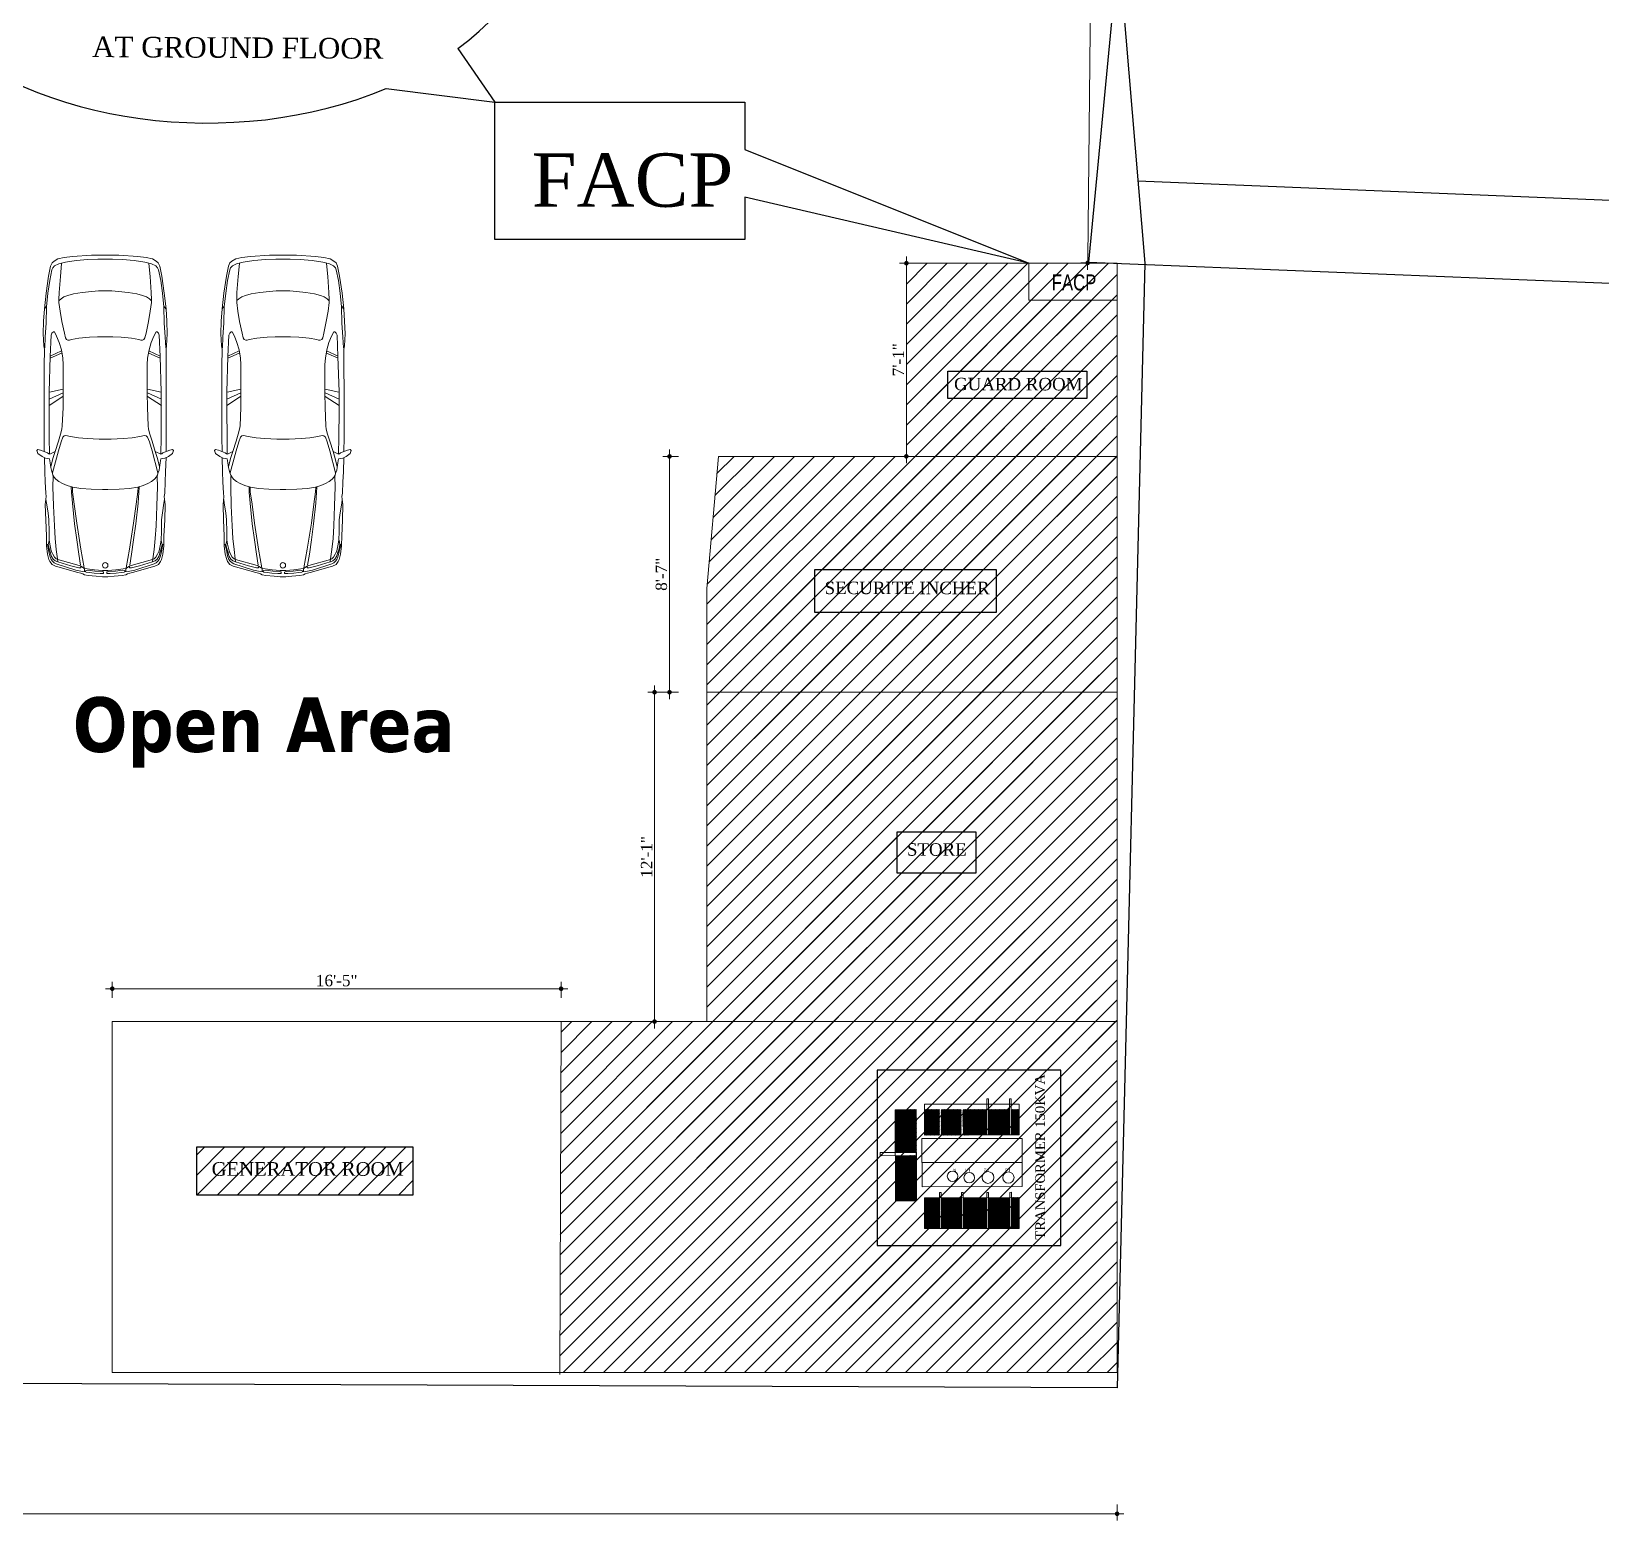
# Model space of a CAD drawing. Header units: inches. Extents: x -98933 to 1585249, y -3352739 to 192771.
# Drawn here: x 9158 to 9846, y 48284 to 48938 of the extents above; entities that cross this region are included whole.
import ezdxf
from ezdxf.enums import TextEntityAlignment as Align

# ---------------------------------------------------------------- set-up
doc = ezdxf.new("R2010")
doc.units = ezdxf.units.IN
doc.header["$MEASUREMENT"] = 0
doc.header["$PDMODE"] = 35
doc.layers.get('0').update_dxf_attribs({"lineweight": 0})
doc.layers.get('Defpoints').update_dxf_attribs({"lineweight": 0})
for name, color, linetype, lineweight in [('A column', 106, 'Continuous', 40), ('A WALL', 7, 'Continuous', 35), ('AA-SECTION', 242, 'Continuous', 13), ('AN-TEXT', 251, 'Continuous', 15), ('Cable-out-line', 1, 'Continuous', 25), ('DIEN HOA', 111, 'Continuous', 0), ('Door Schecule', 230, 'Continuous', 0), ('Layer1', 134, 'Continuous', 0), ('Text', 7, 'Continuous', 0), ('TEXT-BODY', 191, 'Continuous', 20)]:
    doc.layers.add(name, color=color, linetype=linetype, lineweight=lineweight)
doc.layers.add('A Furniture', color=7, linetype='Continuous')
doc.layers.add('A site line', color=7, linetype='Continuous')
doc.layers.add('BOUNDARY', color=7, linetype='Continuous', lineweight=0, true_color=0x999900)
doc.styles.add('ARCH', font='times.ttf')
doc.styles.add('ARIAL', font='times.ttf')
doc.styles.add('isop', font='isocpeur.ttf')
doc.styles.add('REG', font='times.ttf')
doc.styles.add('STYLE3', font='arial.ttf', dxfattribs={"width": 0.75})
doc.dimstyles.new('Dim-Pres', dxfattribs={"dimtxt": 5.5, "dimasz": 2, "dimexe": 1.5, "dimexo": 1.5, "dimgap": 1, "dimtad": 3, "dimdec": 0, "dimzin": 3, "dimdsep": 46, "dimlunit": 4, "dimtxsty": 'REG', "dimblk": 'point', "dimcen": 2, "dimclrd": 256, "dimclre": 256, "dimclrt": 7, "dimadec": 0, "dimazin": 0, "dimtfac": 0.75, "dimtdec": 0, "dimtmove": 1, "dimatfit": 3, "dimldrblk": 'point', "dimfxl": 0, "dimtolj": 1, "dimtzin": 0, "dimlwd": -1, "dimlwe": -1, "dimarcsym": 1})
pattern_1 = [(45, (12583.0427, 59027.935), (-4.4194174, 4.4194174), [])]
pattern_2 = [(153.7344634, (-14939.29018, -27791.78946), (-0.1106329686, -0.2241881938), [])]

# ---------------------------------------------------------------- blocks, each defined once
blk = doc.blocks.new('A$C21B56A5D')
at = {"layer": 'TEXT-BODY', "linetype": 'Continuous', "lineweight": 18}
h = blk.add_hatch(dxfattribs=at)
h.set_pattern_fill('ANSI31', color=0, scale=2, angle=108.73446, style=0)
h.set_pattern_definition(pattern_2)
h.paths.add_polyline_path([(19.11, 38.78), (15.87, 37.68), (20.18, 24.96), (23.42, 26.05)])
h.paths.add_polyline_path([(6.74, 75.23), (3.5, 74.13), (7.07, 63.62), (10.31, 64.72)])
h.paths.add_polyline_path([(-2.37, 60.42), (6.37, 63.38), (2.81, 73.9), (-5.94, 70.93)])
h.paths.add_polyline_path([(-6.64, 70.7), (-16.45, 67.37), (-12.88, 56.85), (-3.07, 60.18)])
h.paths.add_polyline_path([(-17.15, 67.13), (-25.46, 64.31), (-21.9, 53.79), (-13.58, 56.61)])
h.paths.add_polyline_path([(-26.16, 64.07), (-32.38, 61.96), (-28.81, 51.45), (-22.59, 53.56)])
h.paths.add_polyline_path([(-35.74, 60.83), (-44.42, 57.88), (-38.4, 40.14), (-29.72, 43.08)])
h.paths.add_polyline_path([(-31.63, 20.16), (-22.94, 23.1), (-29.29, 41.81), (-37.97, 38.86)])
h = blk.add_hatch(dxfattribs=at)
h.set_pattern_fill('ANSI31', color=0, scale=2, angle=108.73446, style=0)
h.set_pattern_definition(pattern_2)
h.paths.add_polyline_path([(15.17, 37.44), (6.43, 34.47), (10.74, 21.75), (19.48, 24.72)])
h.paths.add_polyline_path([(5.73, 34.24), (-4.09, 30.91), (0.23, 18.19), (10.04, 21.52)])
h.paths.add_polyline_path([(-4.78, 30.67), (-13.1, 27.85), (-8.78, 15.13), (-0.47, 17.95)])
h.paths.add_polyline_path([(-13.8, 27.61), (-20.02, 25.51), (-15.7, 12.78), (-9.48, 14.89)])
at = {"layer": 'TEXT-BODY', "color": 0, "linetype": 'Continuous', "lineweight": 18}
blk.add_line((-26, 39.7, 13.08), (15.46, 53.76, 13.08), dxfattribs=at)
at = {"layer": 'TEXT-BODY', "color": 0, "linetype": 'Continuous', "lineweight": 18, "elevation": 13.08}
for points in [[(-33.13, 64.17), (-28.81, 51.45), (10.31, 64.72), (6, 77.44)], [(1.31, 78.31), (6.37, 63.38), (7.07, 63.62), (2.01, 78.55)], [(-8.13, 75.11), (-3.07, 60.18), (-2.37, 60.42), (-7.43, 75.35)], [(-29.38, 49.67), (-22.61, 29.73), (18.85, 43.79), (12.08, 63.73)], [(-44.42, 57.88), (-31.63, 20.16), (-22.94, 23.1), (-35.74, 60.83)], [(-29.72, 43.08), (-29.29, 41.81), (-44.24, 36.74), (-44.67, 38.01)], [(-20.02, 25.51), (-15.7, 12.78), (23.42, 26.05), (19.11, 38.78)], [(10.04, 21.52), (4.98, 36.45), (5.68, 36.69), (10.74, 21.75)], [(19.48, 24.72), (14.42, 39.65), (15.12, 39.89), (20.18, 24.96)], [(-9.48, 14.89), (-14.55, 29.83), (-13.85, 30.06), (-8.78, 15.13)], [(-0.47, 17.95), (-5.54, 32.88), (-4.84, 33.12), (0.23, 18.19)]]:
    blk.add_lwpolyline(points, close=True, dxfattribs=at)
at = {"layer": 'TEXT-BODY', "color": 0, "linetype": 'Continuous', "lineweight": 18}
for centre, radius in [((11.85, 45.56, 13.08), 2.48), ((-4.37, 40.06, 13.08), 2.3), ((3.37, 42.78, 13.08), 2.58), ((-11.45, 38.33, 13.08), 2.3)]:
    blk.add_circle(centre, radius, dxfattribs=at)
at = {"layer": 'Door Schecule', "style": 'REG'}
for s, height, rotation, p in [('TRANSFORMER 150KVA', 4.2336, 108.73446, (35.69, 25.01, 13.08)), ('L3', 1.397, 198.73446, (11.42, 49.62, 13.08)), ('N', 1.4, 198.73446, (-10.84, 42.07, 13.08)), ('L1', 1.397, 198.73446, (-5.28, 43.95, 13.08)), ('L2', 1.397, 198.73446, (2.66, 46.64, 13.08))]:
    blk.add_text(s, height=height, rotation=rotation, dxfattribs=at).set_placement(p)
blk = doc.blocks.new('Archi.Space.Cars1561')
at = {"layer": 'DIEN HOA'}
for p, q in [((142.805, 79.212), (142.671, 79.184)), ((142.864, 79.197), (142.719, 79.166)), ((143.04, 79.247), (142.805, 79.212)), ((143.042, 79.221), (142.864, 79.197)), ((143.253, 79.27), (143.04, 79.247)), ((143.229, 79.24), (143.042, 79.221)), ((143.253, 79.268), (143.22, 79.242)), ((143.448, 79.246), (143.229, 79.24)), ((143.425, 79.281), (143.253, 79.27)), ((143.596, 79.288), (143.425, 79.281)), ((143.642, 79.258), (143.448, 79.246)), ((143.763, 79.279), (143.596, 79.288)), ((143.79, 79.266), (143.642, 79.258)), ((143.809, 79.27), (143.763, 79.279)), ((144.042, 79.273), (143.809, 79.27)), ((144.395, 79.205), (143.907, 79.19)), ((144.395, 79.274), (144.042, 79.273)), ((144.399, 79.202), (144.357, 79.014)), ((144.732, 79.274), (144.395, 79.274)), ((144.638, 79.205), (144.395, 79.205)), ((144.495, 79.206), (144.408, 79.014)), ((144.578, 79.206), (144.456, 79.016)), ((145.026, 79.203), (144.638, 79.205)), ((145.024, 79.274), (144.732, 79.274)), ((145.206, 79.271), (145.024, 79.274)), ((145.24, 79.199), (145.026, 79.203)), ((145.182, 79.36), (145.199, 79.374)), ((145.191, 79.321), (145.182, 79.36)), ((145.231, 79.226), (145.191, 79.321)), ((145.199, 79.374), (145.236, 79.359)), ((145.209, 79.123), (145.246, 79.197)), ((145.244, 79.211), (145.231, 79.226)), ((145.236, 79.359), (145.278, 79.302)), ((145.246, 79.197), (145.244, 79.211)), ((145.278, 79.302), (145.3, 79.256)), ((145.491, 79.265), (145.295, 79.27)), ((145.3, 79.256), (145.313, 79.201)), ((145.367, 79.19), (145.312, 79.199)), ((145.625, 79.259), (145.491, 79.265)), ((145.783, 79.252), (145.625, 79.259)), ((145.826, 79.246), (145.783, 79.252)), ((145.939, 79.257), (145.826, 79.246)), ((145.92, 79.242), (145.867, 79.248)), ((146.054, 79.22), (145.92, 79.242)), ((146.154, 79.252), (145.939, 79.257)), ((146.146, 79.208), (146.054, 79.22)), ((146.311, 79.206), (146.146, 79.208)), ((146.367, 79.242), (146.154, 79.252)), ((146.421, 79.204), (146.311, 79.206)), ((146.503, 79.241), (146.367, 79.242)), ((146.482, 79.195), (146.421, 79.204)), ((146.456, 79.21), (146.427, 79.205)), ((146.486, 79.217), (146.456, 79.21)), ((146.483, 79.241), (146.488, 79.225)), ((146.488, 79.225), (146.486, 79.217)), ((146.488, 79.228), (146.583, 79.207)), ((146.488, 79.218), (146.545, 79.205)), ((146.617, 79.226), (146.503, 79.241)), ((146.514, 79.213), (146.517, 79.221)), ((146.652, 79.172), (146.545, 79.205)), ((146.547, 79.206), (146.55, 79.214)), ((146.573, 79.197), (146.576, 79.205)), ((146.641, 79.194), (146.583, 79.207)), ((146.692, 79.207), (146.617, 79.226)), ((146.721, 79.194), (146.692, 79.207)), ((142.553, 78.999), (142.538, 78.883)), ((142.571, 79.084), (142.553, 78.999)), ((142.599, 79.136), (142.571, 79.084)), ((142.625, 79.164), (142.599, 79.136)), ((142.64, 79.073), (142.614, 78.981)), ((142.671, 79.184), (142.625, 79.164)), ((142.812, 79.051), (142.632, 79.033)), ((142.666, 79.129), (142.64, 79.073)), ((142.692, 79.155), (142.666, 79.129)), ((142.719, 79.166), (142.692, 79.155)), ((143.029, 79.066), (142.812, 79.051)), ((143.129, 79.07), (143.029, 79.066)), ((143.092, 79.001), (143.072, 78.949)), ((143.119, 79.042), (143.092, 79.001)), ((143.14, 79.066), (143.119, 79.042)), ((143.166, 79.07), (143.129, 79.07)), ((143.285, 79.055), (143.166, 79.07)), ((143.429, 79.031), (143.285, 79.055)), ((143.588, 78.996), (143.429, 79.031)), ((143.572, 79.147), (143.571, 79.133)), ((143.571, 79.133), (143.628, 79.102)), ((143.589, 79.166), (143.572, 79.147)), ((143.653, 78.981), (143.588, 78.996)), ((143.615, 79.178), (143.589, 79.166)), ((143.907, 79.19), (143.615, 79.178)), ((143.628, 79.102), (143.717, 79.067)), ((143.717, 79.067), (143.819, 79.037)), ((143.819, 79.037), (143.929, 79.018)), ((143.904, 79.192), (143.832, 79.034)), ((143.932, 79.192), (143.861, 79.034)), ((143.929, 79.018), (144.02, 79.012)), ((144.02, 79.012), (144.406, 79.012)), ((144.606, 79.014), (144.406, 79.012)), ((144.861, 79.024), (144.606, 79.014)), ((144.905, 79.03), (144.861, 79.024)), ((144.971, 79.048), (144.905, 79.03)), ((145.069, 79.078), (144.971, 79.048)), ((144.996, 78.999), (144.992, 78.975)), ((145.015, 79.018), (144.996, 78.999)), ((145.08, 79.042), (145.015, 79.018)), ((145.209, 79.123), (145.069, 79.078)), ((145.201, 79.078), (145.08, 79.042)), ((145.504, 79.159), (145.201, 79.078)), ((145.309, 79.153), (145.209, 79.123)), ((145.422, 79.181), (145.309, 79.153)), ((145.432, 79.181), (145.367, 79.19)), ((145.468, 79.174), (145.432, 79.181)), ((145.501, 79.162), (145.468, 79.174)), ((145.512, 79.159), (145.501, 79.162)), ((145.512, 79.159), (145.535, 79.152)), ((145.535, 79.152), (145.559, 79.139)), ((145.697, 79.152), (145.552, 79.15)), ((145.559, 79.139), (145.589, 79.112)), ((145.589, 79.112), (145.623, 79.071)), ((145.623, 79.071), (145.65, 79.022)), ((145.65, 79.022), (145.676, 78.958)), ((145.958, 79.144), (145.697, 79.152)), ((146.228, 79.133), (145.958, 79.144)), ((146.406, 79.123), (146.228, 79.133)), ((146.555, 79.107), (146.406, 79.123)), ((146.572, 79.175), (146.482, 79.195)), ((146.682, 79.089), (146.555, 79.107)), ((146.618, 79.154), (146.572, 79.175)), ((146.588, 79.169), (146.591, 79.189)), ((146.659, 79.131), (146.618, 79.154)), ((146.692, 79.177), (146.641, 79.194)), ((146.689, 79.15), (146.652, 79.172)), ((146.683, 79.107), (146.659, 79.131)), ((146.724, 79.086), (146.682, 79.089)), ((146.691, 79.087), (146.683, 79.107)), ((146.71, 79.121), (146.689, 79.15)), ((146.773, 78.791), (146.691, 79.087)), ((146.716, 79.158), (146.692, 79.177)), ((146.724, 79.087), (146.71, 79.121)), ((146.738, 79.134), (146.716, 79.158)), ((146.758, 79.165), (146.721, 79.194)), ((146.777, 78.907), (146.724, 79.086)), ((146.751, 79.108), (146.738, 79.134)), ((146.836, 78.841), (146.751, 79.108)), ((146.784, 79.118), (146.758, 79.165)), ((146.872, 78.809), (146.784, 79.118)), ((142.538, 78.883), (142.519, 78.622)), ((142.59, 78.835), (142.577, 78.674)), ((142.614, 78.981), (142.59, 78.835)), ((143.048, 78.87), (143.029, 78.751)), ((143.072, 78.949), (143.048, 78.87)), ((143.644, 78.653), (143.657, 78.796)), ((143.674, 78.968), (143.653, 78.981)), ((143.657, 78.796), (143.677, 78.899)), ((143.685, 78.947), (143.674, 78.968)), ((143.677, 78.899), (143.685, 78.925)), ((143.685, 78.925), (143.685, 78.947)), ((144.992, 78.975), (145.007, 78.913)), ((145.007, 78.913), (145.022, 78.804)), ((145.022, 78.804), (145.034, 78.684)), ((145.676, 78.958), (145.699, 78.882)), ((145.774, 78.897), (145.699, 78.901)), ((145.766, 78.884), (145.699, 78.886)), ((145.699, 78.882), (145.717, 78.771)), ((145.717, 78.771), (145.728, 78.628)), ((145.931, 78.86), (145.766, 78.884)), ((145.92, 78.886), (145.774, 78.897)), ((146.201, 78.856), (145.92, 78.886)), ((146.193, 78.826), (145.931, 78.86)), ((146.549, 78.769), (146.193, 78.826)), ((146.423, 78.826), (146.201, 78.856)), ((146.617, 78.799), (146.423, 78.826)), ((146.807, 78.724), (146.549, 78.769)), ((146.771, 78.775), (146.617, 78.799)), ((146.784, 78.769), (146.773, 78.791)), ((146.807, 78.797), (146.777, 78.907)), ((146.807, 78.733), (146.784, 78.769)), ((146.785, 78.768), (146.808, 78.769)), ((146.808, 78.769), (146.807, 78.797)), ((146.857, 78.749), (146.836, 78.841)), ((146.878, 78.772), (146.872, 78.809)), ((146.888, 78.742), (146.878, 78.772)), ((142.519, 78.622), (142.519, 78.474)), ((142.577, 78.674), (142.575, 78.535)), ((143.017, 78.62), (143.01, 78.529)), ((143.029, 78.751), (143.017, 78.62)), ((143.64, 78.542), (143.644, 78.653)), ((145.034, 78.684), (145.041, 78.52)), ((145.728, 78.628), (145.732, 78.474)), ((146.815, 78.723), (146.807, 78.733)), ((146.821, 78.681), (146.815, 78.723)), ((146.819, 78.719), (146.858, 78.719)), ((146.835, 78.584), (146.821, 78.681)), ((146.841, 78.474), (146.835, 78.584)), ((146.838, 78.668), (146.842, 78.696)), ((146.85, 78.576), (146.838, 78.668)), ((146.842, 78.696), (146.849, 78.705)), ((146.849, 78.705), (146.861, 78.704)), ((146.856, 78.479), (146.85, 78.576)), ((146.86, 78.706), (146.857, 78.749)), ((146.861, 78.704), (146.866, 78.697)), ((146.866, 78.697), (146.872, 78.653)), ((146.872, 78.653), (146.881, 78.587)), ((146.881, 78.587), (146.885, 78.505)), ((146.901, 78.719), (146.888, 78.742)), ((146.911, 78.669), (146.901, 78.719)), ((146.922, 78.558), (146.911, 78.669)), ((146.928, 78.474), (146.922, 78.558)), ((142.519, 78.474), (142.519, 78.398)), ((142.519, 78.25), (142.519, 78.398)), ((142.575, 78.535), (142.575, 78.474)), ((142.575, 78.474), (142.575, 78.398)), ((142.575, 78.337), (142.575, 78.398)), ((142.577, 78.198), (142.575, 78.337)), ((143.01, 78.529), (143.007, 78.474)), ((143.007, 78.474), (143.007, 78.398)), ((143.01, 78.343), (143.007, 78.398)), ((143.017, 78.252), (143.01, 78.343)), ((143.64, 78.474), (143.64, 78.542)), ((143.64, 78.474), (143.64, 78.398)), ((143.64, 78.398), (143.64, 78.33)), ((145.034, 78.188), (145.041, 78.352)), ((145.041, 78.52), (145.041, 78.474)), ((145.041, 78.474), (145.041, 78.398)), ((145.041, 78.352), (145.041, 78.398)), ((145.728, 78.244), (145.732, 78.398)), ((145.732, 78.474), (145.732, 78.398)), ((146.841, 78.398), (146.835, 78.288)), ((146.841, 78.474), (146.841, 78.398)), ((146.856, 78.393), (146.85, 78.296)), ((146.862, 78.465), (146.856, 78.479)), ((146.862, 78.407), (146.856, 78.393)), ((146.866, 78.459), (146.862, 78.465)), ((146.866, 78.413), (146.862, 78.407)), ((146.882, 78.459), (146.866, 78.459)), ((146.882, 78.413), (146.866, 78.413)), ((146.881, 78.286), (146.885, 78.367)), ((146.885, 78.465), (146.882, 78.459)), ((146.885, 78.407), (146.882, 78.413)), ((146.885, 78.505), (146.885, 78.465)), ((146.885, 78.367), (146.885, 78.407)), ((146.928, 78.398), (146.922, 78.314)), ((146.928, 78.474), (146.928, 78.398)), ((142.538, 77.989), (142.519, 78.25)), ((142.59, 78.037), (142.577, 78.198)), ((143.029, 78.121), (143.017, 78.252)), ((143.048, 78.002), (143.029, 78.121)), ((143.64, 78.33), (143.644, 78.219)), ((143.644, 78.219), (143.657, 78.076)), ((145.022, 78.068), (145.034, 78.188)), ((145.717, 78.101), (145.728, 78.244)), ((146.807, 78.148), (146.549, 78.103)), ((146.807, 78.139), (146.784, 78.103)), ((146.815, 78.149), (146.807, 78.139)), ((146.821, 78.191), (146.815, 78.149)), ((146.819, 78.153), (146.858, 78.153)), ((146.835, 78.288), (146.821, 78.191)), ((146.857, 78.123), (146.836, 78.032)), ((146.85, 78.296), (146.838, 78.204)), ((146.838, 78.204), (146.842, 78.176)), ((146.842, 78.176), (146.849, 78.167)), ((146.849, 78.167), (146.861, 78.168)), ((146.86, 78.166), (146.857, 78.123)), ((146.861, 78.168), (146.866, 78.175)), ((146.866, 78.175), (146.872, 78.219)), ((146.872, 78.219), (146.881, 78.286)), ((146.888, 78.13), (146.878, 78.1)), ((146.901, 78.153), (146.888, 78.13)), ((146.911, 78.203), (146.901, 78.153)), ((146.922, 78.314), (146.911, 78.203)), ((142.553, 77.873), (142.538, 77.989)), ((142.614, 77.891), (142.59, 78.037)), ((143.072, 77.923), (143.048, 78.002)), ((143.092, 77.871), (143.072, 77.923)), ((143.657, 78.076), (143.677, 77.973)), ((143.685, 77.925), (143.674, 77.904)), ((143.677, 77.973), (143.685, 77.947)), ((143.685, 77.947), (143.685, 77.925)), ((144.992, 77.897), (145.007, 77.959)), ((145.007, 77.959), (145.022, 78.068)), ((145.65, 77.85), (145.676, 77.914)), ((145.676, 77.914), (145.699, 77.99)), ((145.699, 77.99), (145.717, 78.101)), ((145.766, 77.988), (145.699, 77.986)), ((145.774, 77.975), (145.699, 77.971)), ((145.931, 78.012), (145.766, 77.988)), ((145.92, 77.986), (145.774, 77.975)), ((146.201, 78.016), (145.92, 77.986)), ((146.193, 78.046), (145.931, 78.012)), ((146.549, 78.103), (146.193, 78.046)), ((146.423, 78.046), (146.201, 78.016)), ((146.617, 78.074), (146.423, 78.046)), ((146.771, 78.097), (146.617, 78.074)), ((146.773, 78.081), (146.691, 77.785)), ((146.777, 77.965), (146.724, 77.786)), ((146.836, 78.032), (146.751, 77.764)), ((146.784, 78.103), (146.773, 78.081)), ((146.807, 78.075), (146.777, 77.965)), ((146.872, 78.063), (146.784, 77.754)), ((146.785, 78.104), (146.808, 78.103)), ((146.808, 78.103), (146.807, 78.075)), ((146.878, 78.1), (146.872, 78.063)), ((142.571, 77.788), (142.553, 77.873)), ((142.599, 77.736), (142.571, 77.788)), ((142.625, 77.708), (142.599, 77.736)), ((142.64, 77.799), (142.614, 77.891)), ((142.671, 77.688), (142.625, 77.708)), ((142.812, 77.821), (142.632, 77.839)), ((142.666, 77.743), (142.64, 77.799)), ((142.692, 77.717), (142.666, 77.743)), ((142.719, 77.706), (142.692, 77.717)), ((142.864, 77.675), (142.719, 77.706)), ((143.029, 77.806), (142.812, 77.821)), ((143.129, 77.802), (143.029, 77.806)), ((143.119, 77.83), (143.092, 77.871)), ((143.14, 77.806), (143.119, 77.83)), ((143.166, 77.802), (143.129, 77.802)), ((143.285, 77.817), (143.166, 77.802)), ((143.429, 77.841), (143.285, 77.817)), ((143.588, 77.876), (143.429, 77.841)), ((143.571, 77.739), (143.628, 77.77)), ((143.572, 77.725), (143.571, 77.739)), ((143.589, 77.706), (143.572, 77.725)), ((143.653, 77.891), (143.588, 77.876)), ((143.615, 77.694), (143.589, 77.706)), ((143.907, 77.682), (143.615, 77.694)), ((143.628, 77.77), (143.717, 77.805)), ((143.674, 77.904), (143.653, 77.891)), ((143.717, 77.805), (143.819, 77.835)), ((143.819, 77.835), (143.929, 77.854)), ((143.904, 77.68), (143.832, 77.838)), ((143.932, 77.68), (143.861, 77.838)), ((143.929, 77.854), (144.02, 77.86)), ((144.02, 77.86), (144.406, 77.86)), ((144.399, 77.67), (144.357, 77.858)), ((144.606, 77.858), (144.406, 77.86)), ((144.495, 77.666), (144.408, 77.858)), ((144.578, 77.666), (144.456, 77.856)), ((144.861, 77.848), (144.606, 77.858)), ((144.905, 77.842), (144.861, 77.848)), ((144.971, 77.824), (144.905, 77.842)), ((145.069, 77.794), (144.971, 77.824)), ((144.996, 77.873), (144.992, 77.897)), ((145.015, 77.854), (144.996, 77.873)), ((145.08, 77.83), (145.015, 77.854)), ((145.209, 77.749), (145.069, 77.794)), ((145.201, 77.794), (145.08, 77.83)), ((145.504, 77.713), (145.201, 77.794)), ((145.209, 77.749), (145.246, 77.675)), ((145.309, 77.719), (145.209, 77.749)), ((145.422, 77.691), (145.309, 77.719)), ((145.432, 77.691), (145.367, 77.682)), ((145.468, 77.698), (145.432, 77.691)), ((145.501, 77.71), (145.468, 77.698)), ((145.512, 77.713), (145.501, 77.71)), ((145.512, 77.713), (145.535, 77.72)), ((145.535, 77.72), (145.559, 77.733)), ((145.697, 77.72), (145.552, 77.722)), ((145.559, 77.733), (145.589, 77.76)), ((145.589, 77.76), (145.623, 77.801)), ((145.623, 77.801), (145.65, 77.85)), ((145.958, 77.728), (145.697, 77.72)), ((146.228, 77.739), (145.958, 77.728)), ((146.406, 77.749), (146.228, 77.739)), ((146.555, 77.765), (146.406, 77.749)), ((146.572, 77.697), (146.482, 77.677)), ((146.652, 77.7), (146.545, 77.667)), ((146.682, 77.783), (146.555, 77.765)), ((146.618, 77.718), (146.572, 77.697)), ((146.588, 77.703), (146.591, 77.683)), ((146.659, 77.741), (146.618, 77.718)), ((146.692, 77.695), (146.641, 77.678)), ((146.689, 77.722), (146.652, 77.7)), ((146.683, 77.765), (146.659, 77.741)), ((146.724, 77.786), (146.682, 77.783)), ((146.691, 77.785), (146.683, 77.765)), ((146.71, 77.751), (146.689, 77.722)), ((146.716, 77.714), (146.692, 77.695)), ((146.724, 77.785), (146.71, 77.751)), ((146.738, 77.738), (146.716, 77.714)), ((146.758, 77.707), (146.721, 77.678)), ((146.751, 77.764), (146.738, 77.738)), ((146.784, 77.754), (146.758, 77.707)), ((142.805, 77.66), (142.671, 77.688)), ((143.04, 77.625), (142.805, 77.66)), ((143.042, 77.651), (142.864, 77.675)), ((143.253, 77.602), (143.04, 77.625)), ((143.229, 77.632), (143.042, 77.651)), ((143.253, 77.604), (143.22, 77.63)), ((143.448, 77.627), (143.229, 77.632)), ((143.425, 77.591), (143.253, 77.602)), ((143.596, 77.584), (143.425, 77.591)), ((143.642, 77.614), (143.448, 77.627)), ((143.763, 77.593), (143.596, 77.584)), ((143.79, 77.606), (143.642, 77.614)), ((143.809, 77.602), (143.763, 77.593)), ((144.042, 77.599), (143.809, 77.602)), ((144.395, 77.667), (143.907, 77.682)), ((144.395, 77.598), (144.042, 77.599)), ((144.638, 77.667), (144.395, 77.667)), ((144.732, 77.598), (144.395, 77.598)), ((145.026, 77.669), (144.638, 77.667)), ((145.024, 77.598), (144.732, 77.598)), ((145.206, 77.601), (145.024, 77.598)), ((145.24, 77.673), (145.026, 77.669)), ((145.191, 77.551), (145.182, 77.512)), ((145.182, 77.512), (145.199, 77.498)), ((145.231, 77.646), (145.191, 77.551)), ((145.199, 77.498), (145.236, 77.513)), ((145.244, 77.661), (145.231, 77.646)), ((145.236, 77.513), (145.278, 77.57)), ((145.246, 77.675), (145.244, 77.661)), ((145.278, 77.57), (145.3, 77.616)), ((145.491, 77.607), (145.295, 77.602)), ((145.3, 77.616), (145.313, 77.671)), ((145.367, 77.682), (145.312, 77.673)), ((145.625, 77.613), (145.491, 77.607)), ((145.783, 77.62), (145.625, 77.613)), ((145.826, 77.626), (145.783, 77.62)), ((145.939, 77.615), (145.826, 77.626)), ((145.92, 77.63), (145.867, 77.624)), ((146.054, 77.652), (145.92, 77.63)), ((146.154, 77.62), (145.939, 77.615)), ((146.146, 77.664), (146.054, 77.652)), ((146.311, 77.666), (146.146, 77.664)), ((146.367, 77.63), (146.154, 77.62)), ((146.421, 77.668), (146.311, 77.666)), ((146.503, 77.631), (146.367, 77.63)), ((146.482, 77.677), (146.421, 77.668)), ((146.456, 77.662), (146.427, 77.667)), ((146.486, 77.655), (146.456, 77.662)), ((146.483, 77.631), (146.488, 77.647)), ((146.488, 77.647), (146.486, 77.655)), ((146.488, 77.654), (146.545, 77.667)), ((146.488, 77.644), (146.583, 77.665)), ((146.617, 77.646), (146.503, 77.631)), ((146.514, 77.659), (146.517, 77.651)), ((146.547, 77.666), (146.55, 77.658)), ((146.573, 77.675), (146.576, 77.667)), ((146.641, 77.678), (146.583, 77.665)), ((146.692, 77.665), (146.617, 77.646)), ((146.721, 77.678), (146.692, 77.665))]:
    blk.add_line(p, q, dxfattribs=at)
blk.add_circle((146.771, 78.436), 0.0375, dxfattribs=at)
blk = doc.blocks.new('dot')
at = {"color": 4}
for p, q in [((-1.5, 0), (1.5, 0)), ((0, 1.5), (0, -1.5))]:
    blk.add_line(p, q, dxfattribs=at)
at = {"color": 6, "const_width": 0.5}
blk.add_lwpolyline([(-0.25, 0, 1), (0.25, 0, 1)], format="xyb", close=True, dxfattribs=at)
blk = doc.blocks.new('point')
blk.add_blockref('dot', (0, 0))
blk = doc.blocks.new('*D482')
at = {"layer": 'Defpoints', "color": 0, "ltscale": 30, "transparency": 16777216}
for p in [(9623.88, 49107.09), (9636.8, 49106.96, -1.19), (9634.05, 48836.12, -1.21)]:
    blk.add_point(p, dxfattribs=at)
at = {"layer": 'Layer1', "ltscale": 30, "transparency": 16777216}
for p, q in [((9621.15, 48838.25), (9623.86, 49105.09)), ((9627.86, 49107.05), (9622.38, 49107.11)), ((9625.11, 48836.21), (9619.63, 48836.27))]:
    blk.add_line(p, q, dxfattribs=at)
at = {"layer": 'Layer1', "ltscale": 30, "transparency": 16777216, "xscale": 2, "yscale": 2, "zscale": 2}
for p, rotation in [((9623.88, 49107.09), 89.41858643788558), ((9621.13, 48836.25), 269.4185864378856)]:
    blk.add_blockref('point', p, dxfattribs=dict(at, rotation=rotation))
at = {"layer": 'Layer1', "color": 7, "ltscale": 30, "transparency": 16777216, "insert": (9615.39, 48971.74), "char_height": 12, "attachment_point": 5, "rotation": 89.41859, "style": 'REG'}
blk.add_mtext('\\A1;22\'-7"', dxfattribs=at)
blk = doc.blocks.new('*D489')
at = {"layer": 'Defpoints', "color": 0, "ltscale": 30, "transparency": 16777216}
for p in [(9390.04, 48517.81), (9193.05, 48503.37, -1.21), (9390.04, 48502.61, -1.21)]:
    blk.add_point(p, dxfattribs=at)
at = {"layer": 'Layer1', "ltscale": 30, "transparency": 16777216}
for p, q in [((9193.05, 48513.82), (9193.05, 48519.31)), ((9195.05, 48517.81), (9388.04, 48517.81)), ((9390.04, 48513.82), (9390.04, 48519.31))]:
    blk.add_line(p, q, dxfattribs=at)
at = {"layer": 'Layer1', "ltscale": 30, "transparency": 16777216, "xscale": 2, "yscale": 2, "zscale": 2, "rotation": 180}
blk.add_blockref('point', (9193.05, 48517.81), dxfattribs=at)
at = {"layer": 'Layer1', "ltscale": 30, "transparency": 16777216, "xscale": 2, "yscale": 2, "zscale": 2}
blk.add_blockref('point', (9390.04, 48517.81), dxfattribs=at)
at = {"layer": 'Layer1', "color": 7, "ltscale": 30, "transparency": 16777216, "insert": (9291.55, 48521.35), "char_height": 5, "attachment_point": 5, "style": 'REG'}
blk.add_mtext('\\A1;16\'-5"', dxfattribs=at)
blk = doc.blocks.new('*D490')
at = {"layer": 'Defpoints', "color": 0, "ltscale": 30, "transparency": 16777216}
for p in [(9431.04, 48647.88), (9454.05, 48647.88, -1.21), (9454.05, 48503.37, -1.21)]:
    blk.add_point(p, dxfattribs=at)
at = {"layer": 'Layer1', "ltscale": 30, "transparency": 16777216}
for p, q in [((9435.04, 48647.88), (9429.54, 48647.88)), ((9431.04, 48505.37), (9431.04, 48645.88)), ((9435.04, 48503.37), (9429.54, 48503.37))]:
    blk.add_line(p, q, dxfattribs=at)
at = {"layer": 'Layer1', "ltscale": 30, "transparency": 16777216, "xscale": 2, "yscale": 2, "zscale": 2}
for p, rotation in [((9431.04, 48647.88), 90), ((9431.04, 48503.37), 270)]:
    blk.add_blockref('point', p, dxfattribs=dict(at, rotation=rotation))
at = {"layer": 'Layer1', "color": 7, "ltscale": 30, "transparency": 16777216, "insert": (9427.54, 48575.62), "char_height": 5, "attachment_point": 5, "rotation": 90, "style": 'REG'}
blk.add_mtext('\\A1;12\'-1"', dxfattribs=at)
blk = doc.blocks.new('*D491')
at = {"layer": 'Defpoints', "color": 0, "ltscale": 30, "transparency": 16777216}
for p in [(9437.61, 48751.37), (9459.05, 48751.37, -1.21), (9454.05, 48647.88, -1.21)]:
    blk.add_point(p, dxfattribs=at)
at = {"layer": 'Layer1', "ltscale": 30, "transparency": 16777216}
for p, q in [((9441.6, 48751.37), (9436.11, 48751.37)), ((9437.61, 48649.88), (9437.61, 48749.37)), ((9441.6, 48647.88), (9436.11, 48647.88))]:
    blk.add_line(p, q, dxfattribs=at)
at = {"layer": 'Layer1', "ltscale": 30, "transparency": 16777216, "xscale": 2, "yscale": 2, "zscale": 2}
for p, rotation in [((9437.61, 48751.37), 90), ((9437.61, 48647.88), 270)]:
    blk.add_blockref('point', p, dxfattribs=dict(at, rotation=rotation))
at = {"layer": 'Layer1', "color": 7, "ltscale": 30, "transparency": 16777216, "insert": (9434.06, 48699.62), "char_height": 5, "attachment_point": 5, "rotation": 90, "style": 'REG'}
blk.add_mtext('\\A1;8\'-7"', dxfattribs=at)
blk = doc.blocks.new('*D492')
at = {"layer": 'Defpoints', "color": 0, "ltscale": 30, "transparency": 16777216}
for p in [(9541.55, 48836.12, -1.21), (9541.55, 48836.12), (9541.55, 48751.37, -1.21)]:
    blk.add_point(p, dxfattribs=at)
at = {"layer": 'Layer1', "ltscale": 30, "transparency": 16777216}
for p, q in [((9541.22, 48836.12), (9540.05, 48836.12)), ((9541.55, 48753.37), (9541.55, 48834.12)), ((9541.22, 48751.37), (9540.05, 48751.37))]:
    blk.add_line(p, q, dxfattribs=at)
at = {"layer": 'Layer1', "ltscale": 30, "transparency": 16777216, "xscale": 2, "yscale": 2, "zscale": 2}
for p, rotation in [((9541.55, 48836.12), 90), ((9541.55, 48751.37), 270)]:
    blk.add_blockref('point', p, dxfattribs=dict(at, rotation=rotation))
at = {"layer": 'Layer1', "color": 7, "ltscale": 30, "transparency": 16777216, "insert": (9538, 48793.75), "char_height": 5, "attachment_point": 5, "rotation": 90, "style": 'REG'}
blk.add_mtext('\\A1;7\'-1"', dxfattribs=at)
blk = doc.blocks.new('*D493')
at = {"layer": 'Defpoints', "color": 0, "ltscale": 30, "transparency": 16777216}
for p in [(7135.17, 48352.32, -1.21), (9634.02, 48342.66, -1.21), (9634.02, 48287.43)]:
    blk.add_point(p, dxfattribs=at)
at = {"layer": 'Layer1', "ltscale": 30, "transparency": 16777216}
for p, q in [((7135.17, 48291.43), (7135.17, 48285.93)), ((9634.02, 48291.43), (9634.02, 48285.93)), ((7137.17, 48287.43), (9632.02, 48287.43))]:
    blk.add_line(p, q, dxfattribs=at)
at = {"layer": 'Layer1', "ltscale": 30, "transparency": 16777216, "xscale": 2, "yscale": 2, "zscale": 2, "rotation": 180}
blk.add_blockref('point', (7135.17, 48287.43), dxfattribs=at)
at = {"layer": 'Layer1', "ltscale": 30, "transparency": 16777216, "xscale": 2, "yscale": 2, "zscale": 2}
blk.add_blockref('point', (9634.02, 48287.43), dxfattribs=at)
at = {"layer": 'Layer1', "color": 7, "ltscale": 30, "transparency": 16777216, "insert": (8384.59, 48290.97), "char_height": 5, "attachment_point": 5, "style": 'REG'}
blk.add_mtext('\\A1;208\'-3"', dxfattribs=at)

msp = doc.modelspace()

# ---------------------------------------------------------------- hatches: boundary and pattern name
at = {"layer": 'Layer1', "ltscale": 30}
h = msp.add_hatch(dxfattribs=at)
h.set_pattern_fill('ANSI31', color=256, scale=50, style=0)
h.set_pattern_definition(pattern_1)
h.paths.add_polyline_path([(9634.05, 48836.12), (9541.55, 48836.12), (9541.55, 48751.37), (9459.05, 48751.37), (9454.05, 48693.37), (9454.05, 48503.37), (9390.05, 48503.37), (9389.45, 48349.37), (9634.05, 48349.37)])
h.paths.add_polyline_path([(9324.98, 48448.39), (9230.15, 48448.39), (9230.15, 48427.26), (9324.98, 48427.26)])
h.paths.add_polyline_path([(9235.16, 48443.21), (9320.1, 48443.21), (9320.1, 48434.08), (9235.16, 48434.08)], flags=24)
h = msp.add_hatch(dxfattribs=at)
h.set_pattern_fill('ANSI31', color=256, scale=50, style=0)
h.set_pattern_definition(pattern_1)
h.paths.add_polyline_path([(9634.05, 48819.95), (9595.25, 48819.95), (9595.25, 48836.12), (9541.55, 48836.12), (9541.55, 48751.37), (9634.05, 48751.37)])
h.paths.add_polyline_path([(9620.69, 48788.75), (9620.69, 48776.78), (9559.82, 48776.78), (9559.82, 48788.75)], flags=16)
h.paths.add_polyline_path([(9509.44, 48778.86), (9561.71, 48778.82), (9561.72, 48787.23), (9509.45, 48787.27)], flags=9)
h = msp.add_hatch(dxfattribs=at)
h.set_pattern_fill('ANSI31', color=256, scale=50, style=0)
h.set_pattern_definition(pattern_1)
h.paths.add_polyline_path([(9634.05, 48751.37), (9541.55, 48751.37), (9459.05, 48751.37), (9454.05, 48693.37), (9454.05, 48647.88), (9634.05, 48647.88)])
h.paths.add_polyline_path([(9580.96, 48701.76), (9580.96, 48682.88), (9501.33, 48682.88), (9501.33, 48701.76)], flags=16)
h.paths.add_polyline_path([(9436.97, 48689.45), (9505.04, 48689.4), (9505.05, 48697.81), (9436.98, 48697.86)], flags=9)
h = msp.add_hatch(dxfattribs=at)
h.set_pattern_fill('ANSI31', color=256, scale=50, style=0)
h.set_pattern_definition(pattern_1)
h.paths.add_polyline_path([(9634.05, 48647.88), (9454.05, 48647.88), (9454.05, 48503.37), (9634.05, 48503.37)])
h.paths.add_polyline_path([(9572, 48586.7), (9572, 48568.56), (9537.58, 48568.56), (9537.58, 48586.7)], flags=16)
h.paths.add_polyline_path([(9517.87, 48574.64), (9540.69, 48574.62), (9540.7, 48583.03), (9517.87, 48583.04)], flags=24)
h = msp.add_hatch(dxfattribs=at)
h.set_pattern_fill('ANSI31', color=256, scale=50, style=0)
h.set_pattern_definition(pattern_1)
h.paths.add_polyline_path([(9634.05, 48503.37), (9454.05, 48503.37), (9390.05, 48503.37), (9389.45, 48349.37), (9634.05, 48349.37)])
h.paths.add_polyline_path([(9528.74, 48482.03), (9609.27, 48482.03), (9609.27, 48405.2), (9528.74, 48405.2)], flags=16)
h.paths.add_polyline_path([(9530.09, 48444.52), (9530.09, 48445.87), (9536.74, 48445.89), (9536.71, 48464.71), (9545.92, 48464.73), (9545.99, 48424.7), (9536.78, 48424.68), (9536.74, 48444.53)], flags=0)
h.paths.add_polyline_path([(9548.43, 48430.9), (9548.4, 48452.07), (9592.4, 48452.14), (9592.43, 48430.98)], flags=0)
h.paths.add_polyline_path([(9549.55, 48426.05), (9556.15, 48426.06), (9556.15, 48428.41), (9556.89, 48428.41), (9556.89, 48426.06), (9565.72, 48426.07), (9565.71, 48428.42), (9566.45, 48428.42), (9566.46, 48426.07), (9576.87, 48426.09), (9576.87, 48428.44), (9577.61, 48428.44), (9577.62, 48426.09), (9586.89, 48426.11), (9586.89, 48428.46), (9587.63, 48428.46), (9587.64, 48426.11), (9591.07, 48426.12), (9591.1, 48412.62), (9549.58, 48412.54)], flags=0)
h.paths.add_polyline_path([(9549.5, 48453.58), (9549.48, 48467.08), (9576.8, 48467.12), (9576.8, 48469.47), (9577.54, 48469.47), (9577.54, 48467.13), (9586.82, 48467.14), (9586.82, 48469.49), (9587.56, 48469.49), (9587.56, 48467.14), (9591, 48467.15), (9591.03, 48453.65)], flags=0)
h.paths.add_polyline_path([(9603.75, 48337.74), (9603.63, 48406.6), (9597.1, 48406.59), (9597.22, 48337.73)], flags=9)
h.paths.add_polyline_path([(9589.18, 48439.3), (9587.59, 48439.29), (9587.59, 48437.15), (9589.18, 48437.16)], flags=8)
h.paths.add_polyline_path([(9579.88, 48439.25), (9578.28, 48439.25), (9578.29, 48437.14), (9579.89, 48437.15)], flags=8)
h.paths.add_polyline_path([(9571.46, 48439.23), (9569.86, 48439.23), (9569.86, 48437.13), (9571.46, 48437.13)], flags=8)
h.paths.add_polyline_path([(9564.76, 48439.24), (9563.93, 48439.24), (9563.93, 48437.15), (9564.76, 48437.15)], flags=8)

# ---------------------------------------------------------------- linework, layer by layer
at = {"layer": 'A site line', "color": 7, "ltscale": 30}
msp.add_line((9643.17, 48872.28, -1.19), (10680.93, 48829.74, -1.19), dxfattribs=at)
at = {"layer": 'A site line', "color": 5, "lineweight": 30, "ltscale": 30}
msp.add_line((9621.48, 48836.63, -1.21), (10893.07, 48785.02, 0.7), dxfattribs=at)
at = {"layer": 'AA-SECTION', "color": 63, "lineweight": 25}
for points in [[(9559.82, 48788.75), (9620.69, 48788.75), (9620.69, 48776.78), (9559.82, 48776.78)], [(9501.33, 48701.76), (9580.96, 48701.76), (9580.96, 48682.88), (9501.33, 48682.88)], [(9537.58, 48586.7), (9572, 48586.7), (9572, 48568.56), (9537.58, 48568.56)], [(9609.27, 48482.03), (9528.74, 48482.03), (9528.74, 48405.2), (9609.27, 48405.2)], [(9230.15, 48448.39), (9324.98, 48448.39), (9324.98, 48427.26), (9230.15, 48427.26)]]:
    msp.add_lwpolyline(points, close=True, dxfattribs=at)
at = {"layer": 'BOUNDARY', "color": 8, "lineweight": 25, "ltscale": 20}
for p, q in [((9344.76, 48930.3), (9360.99, 48906.76)), ((9313.31, 48912.74), (9360.99, 48906.76)), ((9470.66, 48885.95), (9595.25, 48836.12, -1.21)), ((9595.25, 48836.12, -1.21), (9470.66, 48865.14))]:
    msp.add_line(p, q, dxfattribs=at)
for points in [[(9470.66, 48846.59), (9360.99, 48846.59), (9360.99, 48906.76), (9470.66, 48906.76), (9470.66, 48885.95)], [(9470.66, 48865.14), (9470.66, 48846.59)]]:
    msp.add_lwpolyline(points, dxfattribs=at)
msp.add_ellipse((9234.71, 48998.89), major_axis=(-149.6, 0), ratio=0.676878, start_param=2.397407, end_param=8.407157, dxfattribs=at)
at = {"layer": 'Layer1', "color": 5, "lineweight": 30, "ltscale": 30}
for p, q in [((9622.51, 49116.31, -1.19), (9646.24, 48836.12, -1.21)), ((9647.28, 49104.93, -1.19), (9621.45, 48836.63, -1.21))]:
    msp.add_line(p, q, dxfattribs=at)
at = {"layer": 'Layer1', "ltscale": 30}
for p, q in [((9541.55, 48751.37, -1.21), (9634.05, 48751.37, -1.21)), ((9454.05, 48647.88, -1.21), (9634.05, 48647.88, -1.21)), ((9390.05, 48503.37, -1.21), (9389.45, 48348.6, -1.21)), ((9454.05, 48503.37, -1.21), (9634.05, 48503.37, -1.21))]:
    msp.add_line(p, q, dxfattribs=at)
at = {"layer": 'Layer1', "color": 5, "lineweight": 30, "ltscale": 30, "elevation": -1.21}
msp.add_lwpolyline([(9646.24, 48836.12), (9634.02, 48342.66), (7135.17, 48352.32), (7150.2, 49157.06), (7155.01, 49156.94), (7162.14, 49445.75)], dxfattribs=at)
at = {"layer": 'Layer1', "ltscale": 30, "elevation": -1.21}
msp.add_lwpolyline([(9193.05, 48503.37), (9454.05, 48503.37), (9454.05, 48693.37), (9459.05, 48751.37), (9541.55, 48751.37), (9541.55, 48836.12), (9634.05, 48836.12), (9634.05, 48349.37), (9193.05, 48349.37), (9193.05, 48503.37)], dxfattribs=at)
at = {"layer": 'Layer1', "color": 1, "ltscale": 30, "elevation": -1.21}
msp.add_lwpolyline([(9595.25, 48836.12), (9634.05, 48836.12), (9634.05, 48819.95), (9595.25, 48819.95)], close=True, dxfattribs=at)

# ---------------------------------------------------------------- block references
at = {"color": 7, "xscale": 32, "yscale": 32, "zscale": 32, "rotation": 270}
for p in [(6680, 53400.25, -1.19), (6758, 53400.25, -1.19)]:
    msp.add_blockref('Archi.Space.Cars1561', p, dxfattribs=at)
at = {"layer": 'A Furniture', "color": 7, "ltscale": 30, "extrusion": (-0.000112692, -0.000457836, 1), "xscale": 1.00503602177046, "yscale": 1.005036021772784, "zscale": 1.005036021769335, "rotation": 341.366346971909}
msp.add_blockref('A$C21B56A5D', (9560.42, 48395.32, -37.6), dxfattribs=at)

# ---------------------------------------------------------------- texts
at = {"style": 'ARIAL', "oblique": 0, "width": 1}
msp.add_text('AT GROUND FLOOR', height=9.0146, rotation=359.66083, dxfattribs=at).set_placement((9184.18, 48926.57, 7.33))
at = {"layer": 'A column', "color": 7, "insert": (9236.66, 48441.71, -1.19), "char_height": 6, "width": 86.0425, "attachment_point": 1, "style": 'ARCH'}
msp.add_mtext('GENERATOR ROOM', dxfattribs=at)
at = {"layer": 'A WALL', "color": 7, "ltscale": 30, "extrusion": (0.002789, -1.6057e-16, 0.999996), "style": 'ARIAL'}
for s, p in [('GUARD ROOM', (9590.72, 48783.07, -11.73)), ('SECURITE INCHER', (9541.85, 48693.65, 25.42))]:
    msp.add_text(s, height=5.48, rotation=359.95954, dxfattribs=at).set_placement(p, align=Align.MIDDLE_CENTER)
at = {"layer": 'AN-TEXT', "lineweight": 25, "insert": (9175.69, 48645.7, -1.21), "char_height": 24, "width": 321.0982, "attachment_point": 1, "style": 'isop'}
msp.add_mtext('{\\fTahoma|b1|i0|c0|p34;\\C7;Open Area}', dxfattribs=at)
at = {"layer": 'Cable-out-line', "lineweight": 25, "style": 'REG'}
msp.add_text('FACP', height=23.41, dxfattribs=at).set_placement((9377.13, 48860.9))
at = {"layer": 'Text', "color": 7, "extrusion": (0.002789, -1.6057e-16, 0.999996), "style": 'ARIAL'}
msp.add_text('STORE', height=5.48, rotation=359.95954, dxfattribs=at).set_placement((9554.98, 48578.88, -11.83), align=Align.MIDDLE_CENTER)
at = {"layer": 'Text', "color": 1, "linetype": 'Continuous', "lineweight": -2, "ltscale": 30, "insert": (9605.35, 48831.19, 48.14), "char_height": 7, "attachment_point": 1, "style": 'STYLE3'}
msp.add_mtext('FACP', dxfattribs=at)

# ---------------------------------------------------------------- dimensions: what is measured, and where the dimension line sits
at = {"layer": 'Layer1', "ltscale": 30}
dim = msp.add_aligned_dim(p1=(9634.05, 48836.12, -1.21), p2=(9636.8, 49106.96, -1.19), distance=12.92, dimstyle='Dim-Pres', override={"dimtxt": 12, "dimfxl": 4, "dimfxlon": 1}, dxfattribs=at)
dim.commit()
dim.dimension.update_dxf_attribs({"geometry": '*D482', "text_midpoint": (9615.39, 48971.74)})
for base, p1, p2, picture, middle in [((9541.55, 48836.12), (9541.55, 48751.37, -1.21), (9541.55, 48836.12, -1.21), '*D492', (9538, 48793.75)), ((9437.61, 48751.37), (9454.05, 48647.88, -1.21), (9459.05, 48751.37, -1.21), '*D491', (9434.06, 48699.62)), ((9431.04, 48647.88), (9454.05, 48503.37, -1.21), (9454.05, 48647.88, -1.21), '*D490', (9427.54, 48575.62))]:
    dim = msp.add_linear_dim(base=base, p1=p1, p2=p2, angle=90, dimstyle='Dim-Pres', override={"dimtxt": 5, "dimfxl": 4, "dimfxlon": 1}, dxfattribs=at)
    dim.commit()
    dim.dimension.update_dxf_attribs({"geometry": picture, "text_midpoint": middle})
dim = msp.add_linear_dim(base=(9390.04, 48517.81), p1=(9193.05, 48503.37, -1.21), p2=(9390.04, 48502.61, -1.21), dimstyle='Dim-Pres', override={"dimtxt": 5, "dimfxl": 4, "dimfxlon": 1}, dxfattribs=at)
dim.commit()
dim.dimension.update_dxf_attribs({"geometry": '*D489', "text_midpoint": (9291.55, 48521.35)})
at = {"layer": 'Layer1', "color": 1, "ltscale": 30}
dim = msp.add_linear_dim(base=(9634.02, 48287.43), p1=(7135.17, 48352.32, -1.21), p2=(9634.02, 48342.66, -1.21), dimstyle='Dim-Pres', override={"dimtxt": 5, "dimfxl": 4, "dimfxlon": 1}, dxfattribs=at)
dim.commit()
dim.dimension.update_dxf_attribs({"geometry": '*D493', "text_midpoint": (8384.59, 48290.97)})

doc.saveas('drawing.dxf')
